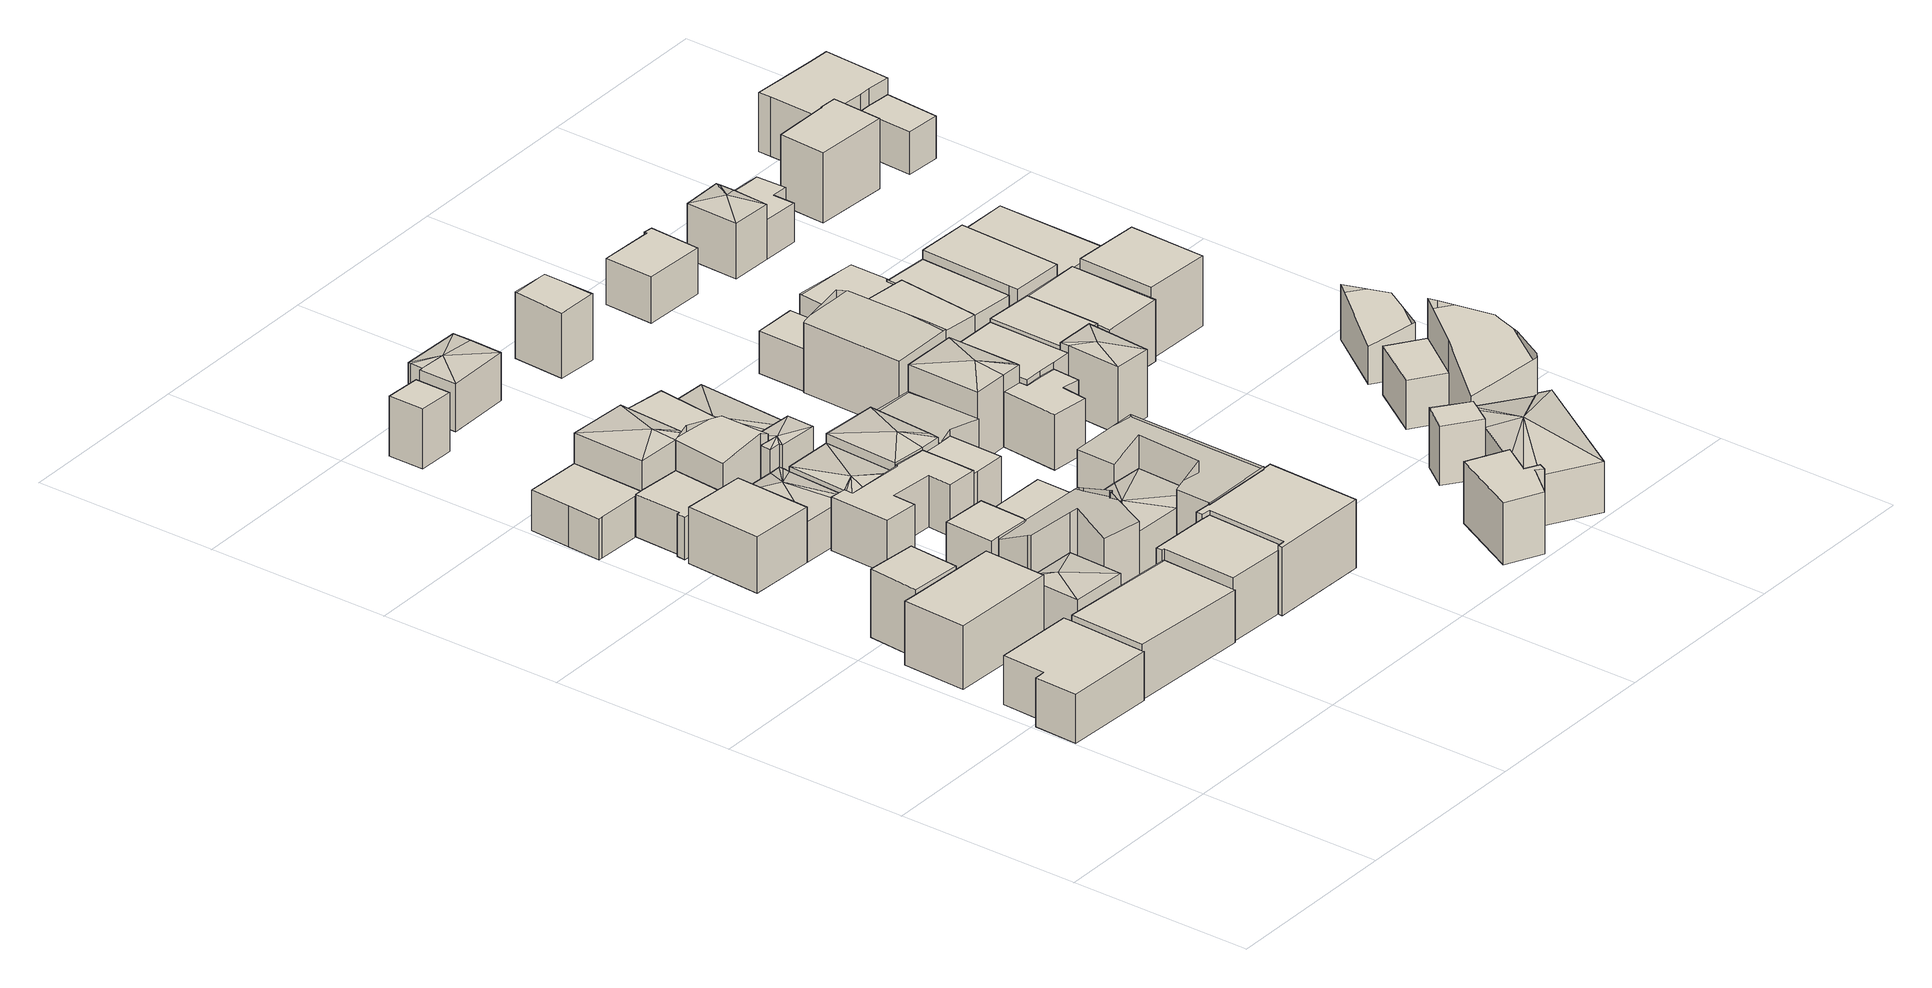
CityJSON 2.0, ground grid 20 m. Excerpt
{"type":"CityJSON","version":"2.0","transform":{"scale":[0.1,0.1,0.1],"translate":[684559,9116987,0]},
"CityObjects":{
"building1":{"type":"Building","attributes":{"Building Type":"Residential","Roof Shape":"flat","Roof Material":"Concrete Aluminum Tile","Roof Material Code":"2","Roof Direction":"west","Building Height":5.29,"Roof Slope":11.2,"Footprint Area":90.45,"Solar PV Capacity Low":11.33,"Solar PV Capacity High":14.87,"Solar Annual Energy Low":16331,"Solar Annual Energy High":21522,"Suitable PV Area":67.61},"geometry":[{"type":"MultiSurface","lod":"2.2","boundaries":[[[0,1,2,3,4,5,6,7]],[[7,6,8,9]],[[6,5,10,8]],[[5,4,11,10]],[[4,3,12,11]],[[3,2,13,12]],[[2,1,14,13]],[[1,0,15,14]],[[0,7,9,15]],[[9,8,10,11,12,13,14,15]]]}]},
"building2":{"type":"Building","attributes":{"Building Type":"Residential","Roof Shape":"flat","Roof Material":"Concrete Aluminum Tile","Roof Material Code":"2","Roof Direction":"west","Building Height":6.94,"Roof Slope":5.4,"Footprint Area":82.21,"Solar PV Capacity Low":10.29,"Solar PV Capacity High":13.52,"Solar Annual Energy Low":14842,"Solar Annual Energy High":19561,"Suitable PV Area":61.45},"geometry":[{"type":"MultiSurface","lod":"2.2","boundaries":[[[16,17,18,19,20,21]],[[21,20,22,23]],[[20,19,24,22]],[[19,18,25,24]],[[18,17,26,25]],[[17,16,27,26]],[[16,21,23,27]],[[23,22,24,25,26,27]]]}]},
"building3":{"type":"Building","attributes":{"Building Type":"Residential","Roof Shape":"shed","Roof Material":"Concrete Glazed Tile","Roof Material Code":"1","Roof Direction":"west","Building Height":7.25,"Roof Slope":11.8,"Footprint Area":32.19,"Solar PV Capacity Low":4.03,"Solar PV Capacity High":5.29,"Solar Annual Energy Low":5812,"Solar Annual Energy High":7660,"Suitable PV Area":24.06},"geometry":[{"type":"MultiSurface","lod":"2.2","boundaries":[[[28,20,19,29]],[[29,19,30,31]],[[19,20,32,30]],[[20,28,33,32]],[[28,29,31,33]],[[31,30,32,33]]]}]},
"building4":{"type":"Building","attributes":{"Building Type":"Residential","Roof Shape":"shed","Roof Material":"Concrete Aluminum Tile","Roof Material Code":"2","Roof Direction":"west","Building Height":5.72,"Roof Slope":14.4,"Footprint Area":113.41,"Solar PV Capacity Low":14.2,"Solar PV Capacity High":18.65,"Solar Annual Energy Low":20475,"Solar Annual Energy High":26984,"Suitable PV Area":84.77},"geometry":[{"type":"MultiSurface","lod":"2.2","boundaries":[[[34,6,5,35,36,37]],[[37,36,38,39]],[[36,35,40,38]],[[35,5,41,40]],[[5,6,42,41]],[[6,34,43,42]],[[34,37,39,43]],[[39,38,40,41,42,43]]]}]},
"building5":{"type":"Building","attributes":{"Building Type":"Residential","Roof Shape":"shed","Roof Material":"Concrete Aluminum Tile","Roof Material Code":"2","Roof Direction":"west","Building Height":6,"Roof Slope":10.8,"Footprint Area":59.65,"Solar PV Capacity Low":7.47,"Solar PV Capacity High":9.81,"Solar Annual Energy Low":10770,"Solar Annual Energy High":14194,"Suitable PV Area":44.59},"geometry":[{"type":"MultiSurface","lod":"2.2","boundaries":[[[44,45,46,47]],[[47,46,48,49]],[[46,45,50,48]],[[45,44,51,50]],[[44,47,49,51]],[[49,48,50,51]]]}]},
"building6":{"type":"Building","attributes":{"Building Type":"Residential","Roof Shape":"flat","Roof Material":"Concrete Aluminum Tile","Roof Material Code":"2","Roof Direction":"west","Building Height":4.37,"Roof Slope":8.3,"Footprint Area":51.13,"Solar PV Capacity Low":6.4,"Solar PV Capacity High":8.41,"Solar Annual Energy Low":9232,"Solar Annual Energy High":12167,"Suitable PV Area":38.22},"geometry":[{"type":"MultiSurface","lod":"2.2","boundaries":[[[52,53,54,55,56,57,58,59]],[[59,58,60,61]],[[58,57,62,60]],[[57,56,63,62]],[[56,55,64,63]],[[55,54,65,64]],[[54,53,66,65]],[[53,52,67,66]],[[52,59,61,67]],[[60,62,63,64,65,66,67,61]]]}]},
"building7":{"type":"Building","attributes":{"Building Type":"Residential","Roof Shape":"hip","Roof Material":"Concrete Glazed Tile","Roof Material Code":"1","Roof Direction":"west","Building Height":5.15,"Roof Slope":20.7,"Footprint Area":37.08,"Solar PV Capacity Low":4.64,"Solar PV Capacity High":6.1,"Solar Annual Energy Low":6695,"Solar Annual Energy High":8824,"Suitable PV Area":27.72},"geometry":[{"type":"MultiSurface","lod":"2.2","boundaries":[[[68,69,70,71,72,73]],[[73,72,74,75]],[[72,71,76,74]],[[71,70,77,76]],[[70,69,78,77]],[[69,68,79,78]],[[68,73,75,79]],[[75,74,80]],[[74,76,80]],[[76,77,80]],[[77,78,80]],[[78,79,80]],[[79,75,80]]]}]},
"building8":{"type":"Building","attributes":{"Building Type":"Residential","Roof Shape":"flat","Roof Material":"Concrete Glazed Tile","Roof Material Code":"1","Roof Direction":"west","Building Height":7.94,"Roof Slope":7.1,"Footprint Area":27.34,"Solar PV Capacity Low":3.42,"Solar PV Capacity High":4.5,"Solar Annual Energy Low":4937,"Solar Annual Energy High":6506,"Suitable PV Area":20.44},"geometry":[{"type":"MultiSurface","lod":"2.2","boundaries":[[[81,82,83,84,85,86]],[[86,85,87,88]],[[85,84,89,87]],[[84,83,90,89]],[[83,82,91,90]],[[82,81,92,91]],[[81,86,88,92]],[[88,87,89,90,91,92]]]}]},
"building9":{"type":"Building","attributes":{"Building Type":"Residential","Roof Shape":"shed","Roof Material":"Concrete Aluminum Tile","Roof Material Code":"2","Roof Direction":"west","Building Height":4.41,"Roof Slope":19.8,"Footprint Area":36.68,"Solar PV Capacity Low":4.59,"Solar PV Capacity High":6.03,"Solar Annual Energy Low":6622,"Solar Annual Energy High":8727,"Suitable PV Area":27.42},"geometry":[{"type":"MultiSurface","lod":"2.2","boundaries":[[[93,94,59,57,95,96,97,98]],[[98,97,99,100]],[[97,96,101,99]],[[96,95,102,101]],[[95,57,103,102]],[[57,59,104,103]],[[59,94,105,104]],[[94,93,106,105]],[[93,98,100,106]],[[100,99,101,102,103,104,105,106]]]}]},
"building10":{"type":"Building","attributes":{"Building Type":"Residential","Roof Shape":"gable","Roof Material":"Concrete Aluminum Tile","Roof Material Code":"2","Roof Direction":"west","Building Height":7.48,"Roof Slope":29.5,"Footprint Area":65.05,"Solar PV Capacity Low":8.14,"Solar PV Capacity High":10.7,"Solar Annual Energy Low":11745,"Solar Annual Energy High":15478,"Suitable PV Area":48.63},"geometry":[{"type":"MultiSurface","lod":"2.2","boundaries":[[[107,108,109,110,111,112,113,114,84,83,82,70,69,68,115,116]],[[116,115,117,118]],[[115,68,119,117]],[[68,69,120,119]],[[69,70,121,120]],[[70,82,122,121]],[[82,83,123,122]],[[83,84,124,123]],[[84,114,125,124]],[[114,113,126,125]],[[113,112,127,126]],[[112,111,128,127]],[[111,110,129,128]],[[110,109,130,129]],[[109,108,131,130]],[[108,107,132,131]],[[107,116,118,132]],[[118,117,119,120,121,122,123,124,125,126,127,128,129,130,131,132]]]}]},
"building11":{"type":"Building","attributes":{"Building Type":"Residential","Roof Shape":"hip","Roof Material":"Concrete Aluminum Tile","Roof Material Code":"2","Roof Direction":"west","Building Height":4.36,"Roof Slope":25.4,"Footprint Area":49.79,"Solar PV Capacity Low":6.23,"Solar PV Capacity High":8.19,"Solar Annual Energy Low":8990,"Solar Annual Energy High":11848,"Suitable PV Area":37.22},"geometry":[{"type":"MultiSurface","lod":"2.2","boundaries":[[[133,47,46,134,135,136,137,138]],[[138,137,139,140]],[[137,136,141,139]],[[136,135,142,141]],[[135,134,143,142]],[[134,46,144,143]],[[46,47,145,144]],[[47,133,146,145]],[[133,138,140,146]],[[140,139,147]],[[139,141,147]],[[141,142,147]],[[142,143,147]],[[143,144,147]],[[144,145,147]],[[145,146,147]],[[146,140,147]]]}]},
"building12":{"type":"Building","attributes":{"Building Type":"Residential","Roof Shape":"hip","Roof Material":"Concrete Aluminum Tile","Roof Material Code":"2","Roof Direction":"west","Building Height":7.68,"Roof Slope":21.2,"Footprint Area":52.84,"Solar PV Capacity Low":6.62,"Solar PV Capacity High":8.69,"Solar Annual Energy Low":9540,"Solar Annual Energy High":12574,"Suitable PV Area":39.5},"geometry":[{"type":"MultiSurface","lod":"2.2","boundaries":[[[52,59,94,148,149,150,151]],[[151,150,152,153]],[[150,149,154,152]],[[149,148,155,154]],[[148,94,156,155]],[[94,59,157,156]],[[59,52,158,157]],[[52,151,153,158]],[[153,152,159]],[[152,154,159]],[[154,155,159]],[[155,156,159]],[[156,157,159]],[[157,158,159]],[[158,153,159]]]}]},
"building13":{"type":"Building","attributes":{"Building Type":"Residential","Roof Shape":"flat","Roof Material":"Concrete Aluminum Tile","Roof Material Code":"2","Roof Direction":"west","Building Height":6.88,"Roof Slope":9.2,"Footprint Area":66.53,"Solar PV Capacity Low":8.33,"Solar PV Capacity High":10.94,"Solar Annual Energy Low":12012,"Solar Annual Energy High":15831,"Suitable PV Area":49.73},"geometry":[{"type":"MultiSurface","lod":"2.2","boundaries":[[[160,161,34,37,36,162,163,164]],[[164,163,165,166]],[[163,162,167,165]],[[162,36,168,167]],[[36,37,169,168]],[[37,34,170,169]],[[34,161,171,170]],[[161,160,172,171]],[[160,164,166,172]],[[166,165,167,168,169,170,171,172]]]}]},
"building14":{"type":"Building","attributes":{"Building Type":"Residential","Roof Shape":"shed","Roof Material":"Concrete Glazed Tile","Roof Material Code":"1","Roof Direction":"west","Building Height":6.38,"Roof Slope":19.5,"Footprint Area":15.57,"Solar PV Capacity Low":1.95,"Solar PV Capacity High":2.56,"Solar Annual Energy Low":2811,"Solar Annual Energy High":3705,"Suitable PV Area":11.64},"geometry":[{"type":"MultiSurface","lod":"2.2","boundaries":[[[173,174,175,176]],[[176,175,177,178]],[[175,174,179,177]],[[174,173,180,179]],[[173,176,178,180]],[[178,177,179,180]]]}]},
"building15":{"type":"Building","attributes":{"Building Type":"Residential","Roof Shape":"gable","Roof Material":"Concrete Aluminum Tile","Roof Material Code":"2","Roof Direction":"west","Building Height":7.49,"Roof Slope":33.5,"Footprint Area":36.15,"Solar PV Capacity Low":4.53,"Solar PV Capacity High":5.95,"Solar Annual Energy Low":6527,"Solar Annual Energy High":8603,"Suitable PV Area":27.03},"geometry":[{"type":"MultiSurface","lod":"2.2","boundaries":[[[181,182,183,184,149,94,93]],[[93,94,156,185]],[[94,149,186,156]],[[149,184,187,186]],[[184,183,188,187]],[[183,182,189,188]],[[182,181,190,189]],[[181,93,185,190]],[[185,156,186,187,188,189,190]]]}]},
"building16":{"type":"Building","attributes":{"Building Type":"Residential","Roof Shape":"shed","Roof Material":"Concrete Glazed Tile","Roof Material Code":"1","Roof Direction":"west","Building Height":7.11,"Roof Slope":16,"Footprint Area":27.97,"Solar PV Capacity Low":3.5,"Solar PV Capacity High":4.6,"Solar Annual Energy Low":5050,"Solar Annual Energy High":6655,"Suitable PV Area":20.91},"geometry":[{"type":"MultiSurface","lod":"2.2","boundaries":[[[191,114,113,192]],[[192,113,193,194]],[[113,114,195,193]],[[114,191,196,195]],[[191,192,194,196]],[[194,193,195,196]]]}]},
"building17":{"type":"Building","attributes":{"Building Type":"Residential","Roof Shape":"shed","Roof Material":"Concrete Glazed Tile","Roof Material Code":"1","Roof Direction":"west","Building Height":5.61,"Roof Slope":11.2,"Footprint Area":60.54,"Solar PV Capacity Low":7.58,"Solar PV Capacity High":9.96,"Solar Annual Energy Low":10930,"Solar Annual Energy High":14404,"Suitable PV Area":45.25},"geometry":[{"type":"MultiSurface","lod":"2.2","boundaries":[[[197,198,199,200,201,202,203,204,205,206,207,208,209,210]],[[210,209,211,212]],[[209,208,213,211]],[[208,207,214,213]],[[207,206,215,214]],[[206,205,216,215]],[[205,204,217,216]],[[204,203,218,217]],[[203,202,219,218]],[[202,201,220,219]],[[201,200,221,220]],[[200,199,222,221]],[[199,198,223,222]],[[198,197,224,223]],[[197,210,212,224]],[[212,211,213,214,215,216,217,218,219,220,221,222,223,224]]]}]},
"building18":{"type":"Building","attributes":{"Building Type":"Residential","Roof Shape":"hip","Roof Material":"Concrete Aluminum Tile","Roof Material Code":"2","Roof Direction":"west","Building Height":4.89,"Roof Slope":24,"Footprint Area":48.11,"Solar PV Capacity Low":6.02,"Solar PV Capacity High":7.91,"Solar Annual Energy Low":8686,"Solar Annual Energy High":11448,"Suitable PV Area":35.96},"geometry":[{"type":"MultiSurface","lod":"2.2","boundaries":[[[136,135,134,206,205,204,203,202,225]],[[225,202,226,227]],[[202,203,228,226]],[[203,204,229,228]],[[204,205,230,229]],[[205,206,231,230]],[[206,134,232,231]],[[134,135,233,232]],[[135,136,234,233]],[[136,225,227,234]],[[227,226,235]],[[226,228,235]],[[228,229,235]],[[229,230,235]],[[230,231,235]],[[231,232,235]],[[232,233,235]],[[233,234,235]],[[234,227,235]]]}]},
"building19":{"type":"Building","attributes":{"Building Type":"Residential","Roof Shape":"shed","Roof Material":"Concrete Aluminum Tile","Roof Material Code":"2","Roof Direction":"west","Building Height":6.75,"Roof Slope":16.2,"Footprint Area":42.46,"Solar PV Capacity Low":5.32,"Solar PV Capacity High":6.98,"Solar Annual Energy Low":7666,"Solar Annual Energy High":10103,"Suitable PV Area":31.74},"geometry":[{"type":"MultiSurface","lod":"2.2","boundaries":[[[184,236,237,151,150,149]],[[149,150,238,239]],[[150,151,240,238]],[[151,237,241,240]],[[237,236,242,241]],[[236,184,243,242]],[[184,149,239,243]],[[239,238,240,241,242,243]]]}]},
"building20":{"type":"Building","attributes":{"Building Type":"Residential","Roof Shape":"hip","Roof Material":"Concrete Glazed Tile","Roof Material Code":"1","Roof Direction":"west","Building Height":6.85,"Roof Slope":20.9,"Footprint Area":15.66,"Solar PV Capacity Low":1.96,"Solar PV Capacity High":2.57,"Solar Annual Energy Low":2827,"Solar Annual Energy High":3725,"Suitable PV Area":11.7},"geometry":[{"type":"MultiSurface","lod":"2.2","boundaries":[[[244,183,182,181,133,138,137,245]],[[245,137,246,247]],[[137,138,248,246]],[[138,133,249,248]],[[133,181,250,249]],[[181,182,251,250]],[[182,183,252,251]],[[183,244,253,252]],[[244,245,247,253]],[[247,246,254]],[[246,248,254]],[[248,249,254]],[[249,250,254]],[[250,251,254]],[[251,252,254]],[[252,253,254]],[[253,247,254]]]}]},
"building21":{"type":"Building","attributes":{"Building Type":"Residential","Roof Shape":"hip","Roof Material":"Concrete Aluminum Tile","Roof Material Code":"2","Roof Direction":"west","Building Height":5.61,"Roof Slope":27,"Footprint Area":69.35,"Solar PV Capacity Low":8.68,"Solar PV Capacity High":11.4,"Solar Annual Energy Low":12520,"Solar Annual Energy High":16501,"Suitable PV Area":51.84},"geometry":[{"type":"MultiSurface","lod":"2.2","boundaries":[[[255,256,113,112,111,110,109,108,257,258]],[[258,257,259,260]],[[257,108,261,259]],[[108,109,262,261]],[[109,110,263,262]],[[110,111,264,263]],[[111,112,265,264]],[[112,113,266,265]],[[113,256,267,266]],[[256,255,268,267]],[[255,258,260,268]],[[260,259,269]],[[259,261,269]],[[261,262,269]],[[262,263,269]],[[263,264,269]],[[264,265,269]],[[265,266,269]],[[266,267,269]],[[267,268,269]],[[268,260,269]]]}]},
"building22":{"type":"Building","attributes":{"Building Type":"Residential","Roof Shape":"flat","Roof Material":"Concrete Aluminum Tile","Roof Material Code":"2","Roof Direction":"west","Building Height":7.38,"Roof Slope":7.1,"Footprint Area":102.31,"Solar PV Capacity Low":12.81,"Solar PV Capacity High":16.82,"Solar Annual Energy Low":18471,"Solar Annual Energy High":24343,"Suitable PV Area":76.48},"geometry":[{"type":"MultiSurface","lod":"2.2","boundaries":[[[270,160,164,163,162,271,272,273,274,275,276,277]],[[277,276,278,279]],[[276,275,280,278]],[[275,274,281,280]],[[274,273,282,281]],[[273,272,283,282]],[[272,271,284,283]],[[271,162,285,284]],[[162,163,286,285]],[[163,164,287,286]],[[164,160,288,287]],[[160,270,289,288]],[[270,277,279,289]],[[279,278,280,281,282,283,284,285,286,287,288,289]]]}]},
"building23":{"type":"Building","attributes":{"Building Type":"Residential","Roof Shape":"hip","Roof Material":"Concrete Glazed Tile","Roof Material Code":"1","Roof Direction":"west","Building Height":4.82,"Roof Slope":23.4,"Footprint Area":74.2,"Solar PV Capacity Low":9.29,"Solar PV Capacity High":12.2,"Solar Annual Energy Low":13397,"Solar Annual Energy High":17656,"Suitable PV Area":55.47},"geometry":[{"type":"MultiSurface","lod":"2.2","boundaries":[[[290,237,236,184,183,244,291]],[[291,244,292,293]],[[244,183,294,292]],[[183,184,295,294]],[[184,236,296,295]],[[236,237,297,296]],[[237,290,298,297]],[[290,291,293,298]],[[293,292,299]],[[292,294,299]],[[294,295,299]],[[295,296,299]],[[296,297,299]],[[297,298,299]],[[298,293,299]]]}]},
"building24":{"type":"Building","attributes":{"Building Type":"Residential","Roof Shape":"hip","Roof Material":"Concrete Aluminum Tile","Roof Material Code":"2","Roof Direction":"west","Building Height":5.95,"Roof Slope":22.4,"Footprint Area":52.02,"Solar PV Capacity Low":6.51,"Solar PV Capacity High":8.55,"Solar Annual Energy Low":9391,"Solar Annual Energy High":12377,"Suitable PV Area":38.88},"geometry":[{"type":"MultiSurface","lod":"2.2","boundaries":[[[225,202,201,300,301,302]],[[302,301,303,304]],[[301,300,305,303]],[[300,201,306,305]],[[201,202,307,306]],[[202,225,308,307]],[[225,302,304,308]],[[304,303,309]],[[303,305,309]],[[305,306,309]],[[306,307,309]],[[307,308,309]],[[308,304,309]]]}]},
"building25":{"type":"Building","attributes":{"Building Type":"Residential","Roof Shape":"flat","Roof Material":"Concrete Glazed Tile","Roof Material Code":"1","Roof Direction":"west","Building Height":5.2,"Roof Slope":9.7,"Footprint Area":24.13,"Solar PV Capacity Low":3.02,"Solar PV Capacity High":3.97,"Solar Annual Energy Low":4357,"Solar Annual Energy High":5742,"Suitable PV Area":18.04},"geometry":[{"type":"MultiSurface","lod":"2.2","boundaries":[[[310,300,201,200,199,311,312]],[[312,311,313,314]],[[311,199,315,313]],[[199,200,316,315]],[[200,201,317,316]],[[201,300,318,317]],[[300,310,319,318]],[[310,312,314,319]],[[314,313,315,316,317,318,319]]]}]},
"building26":{"type":"Building","attributes":{"Building Type":"Residential","Roof Shape":"hip","Roof Material":"Asbestos Sheet","Roof Material Code":"4","Roof Direction":"west","Building Height":5.15,"Roof Slope":21.6,"Footprint Area":39.82,"Solar PV Capacity Low":4.99,"Solar PV Capacity High":6.55,"Solar Annual Energy Low":7190,"Solar Annual Energy High":9476,"Suitable PV Area":29.77},"geometry":[{"type":"MultiSurface","lod":"2.2","boundaries":[[[320,321,322,323,324,325,326,327]],[[327,326,328,329]],[[326,325,330,328]],[[325,324,331,330]],[[324,323,332,331]],[[323,322,333,332]],[[322,321,334,333]],[[321,320,335,334]],[[320,327,329,335]],[[329,328,336]],[[328,330,336]],[[330,331,336]],[[331,332,336]],[[332,333,336]],[[333,334,336]],[[334,335,336]],[[335,329,336]]]}]},
"building27":{"type":"Building","attributes":{"Building Type":"Residential","Roof Shape":"gable","Roof Material":"Concrete Glazed Tile","Roof Material Code":"1","Roof Direction":"west","Building Height":7.58,"Roof Slope":26.2,"Footprint Area":100.7,"Solar PV Capacity Low":12.61,"Solar PV Capacity High":16.56,"Solar Annual Energy Low":18180,"Solar Annual Energy High":23960,"Suitable PV Area":75.27},"geometry":[{"type":"MultiSurface","lod":"2.2","boundaries":[[[337,256,255,258,257,277,276,275,274,338]],[[338,274,339,340]],[[274,275,341,339]],[[275,276,342,341]],[[276,277,343,342]],[[277,257,344,343]],[[257,258,345,344]],[[258,255,346,345]],[[255,256,347,346]],[[256,337,348,347]],[[337,338,340,348]],[[340,339,341,342,343,344,345,346,347,348]]]}]},
"building28":{"type":"Building","attributes":{"Building Type":"Residential","Roof Shape":"gable","Roof Material":"Concrete Aluminum Tile","Roof Material Code":"2","Roof Direction":"west","Building Height":4.94,"Roof Slope":30.7,"Footprint Area":48.67,"Solar PV Capacity Low":6.09,"Solar PV Capacity High":8,"Solar Annual Energy Low":8786,"Solar Annual Energy High":11580,"Suitable PV Area":36.38},"geometry":[{"type":"MultiSurface","lod":"2.2","boundaries":[[[349,302,301,300,310,350]],[[350,310,351,352]],[[310,300,353,351]],[[300,301,354,353]],[[301,302,355,354]],[[302,349,356,355]],[[349,350,352,356]],[[352,351,353,354,355,356]]]}]},
"building29":{"type":"Building","attributes":{"Building Type":"Residential","Roof Shape":"hip","Roof Material":"Concrete Aluminum Tile","Roof Material Code":"2","Roof Direction":"west","Building Height":7.77,"Roof Slope":28.3,"Footprint Area":51.38,"Solar PV Capacity Low":6.43,"Solar PV Capacity High":8.45,"Solar Annual Energy Low":9276,"Solar Annual Energy High":12225,"Suitable PV Area":38.4},"geometry":[{"type":"MultiSurface","lod":"2.2","boundaries":[[[349,357,358,359,360,361]],[[361,360,362,363]],[[360,359,364,362]],[[359,358,365,364]],[[358,357,366,365]],[[357,349,367,366]],[[349,361,363,367]],[[363,362,368]],[[362,364,368]],[[364,365,368]],[[365,366,368]],[[366,367,368]],[[367,363,368]]]}]},
"building30":{"type":"Building","attributes":{"Building Type":"Residential","Roof Shape":"gable","Roof Material":"Concrete Glazed Tile","Roof Material Code":"1","Roof Direction":"west","Building Height":6.99,"Roof Slope":33.1,"Footprint Area":25.47,"Solar PV Capacity Low":3.19,"Solar PV Capacity High":4.19,"Solar Annual Energy Low":4598,"Solar Annual Energy High":6060,"Suitable PV Area":19.04},"geometry":[{"type":"MultiSurface","lod":"2.2","boundaries":[[[369,370,371,372]],[[372,371,373,374]],[[371,370,375,373]],[[370,369,376,375]],[[369,372,374,376]],[[374,373,375,376]]]}]},
"building31":{"type":"Building","attributes":{"Building Type":"Residential","Roof Shape":"flat","Roof Material":"Concrete Glazed Tile","Roof Material Code":"1","Roof Direction":"northwest","Building Height":6.69,"Roof Slope":12.9,"Footprint Area":40.2,"Solar PV Capacity Low":5.03,"Solar PV Capacity High":6.61,"Solar Annual Energy Low":7258,"Solar Annual Energy High":9565,"Suitable PV Area":30.05},"geometry":[{"type":"MultiSurface","lod":"2.2","boundaries":[[[377,378,379,380,381,382,383,384]],[[384,383,385,386]],[[383,382,387,385]],[[382,381,388,387]],[[381,380,389,388]],[[380,379,390,389]],[[379,378,391,390]],[[378,377,392,391]],[[377,384,386,392]],[[386,385,387,388,389,390,391,392]]]}]},
"building32":{"type":"Building","attributes":{"Building Type":"Residential","Roof Shape":"shed","Roof Material":"Concrete Glazed Tile","Roof Material Code":"1","Roof Direction":"west","Building Height":5.79,"Roof Slope":17.1,"Footprint Area":31.97,"Solar PV Capacity Low":4,"Solar PV Capacity High":5.26,"Solar Annual Energy Low":5773,"Solar Annual Energy High":7608,"Suitable PV Area":23.9},"geometry":[{"type":"MultiSurface","lod":"2.2","boundaries":[[[393,394,395,396,359,358,397,398,399]],[[399,398,400,401]],[[398,397,402,400]],[[397,358,403,402]],[[358,359,404,403]],[[359,396,405,404]],[[396,395,406,405]],[[395,394,407,406]],[[394,393,408,407]],[[393,399,401,408]],[[401,400,402,403,404,405,406,407,408]]]}]},
"building33":{"type":"Building","attributes":{"Building Type":"Residential","Roof Shape":"gable","Roof Material":"Concrete Aluminum Tile","Roof Material Code":"2","Roof Direction":"west","Building Height":7.53,"Roof Slope":33.6,"Footprint Area":79.84,"Solar PV Capacity Low":10,"Solar PV Capacity High":13.13,"Solar Annual Energy Low":14415,"Solar Annual Energy High":18998,"Suitable PV Area":59.68},"geometry":[{"type":"MultiSurface","lod":"2.2","boundaries":[[[409,410,411,412,413,414,415,416]],[[416,415,417,418]],[[415,414,419,417]],[[414,413,420,419]],[[413,412,421,420]],[[412,411,422,421]],[[411,410,423,422]],[[410,409,424,423]],[[409,416,418,424]],[[418,417,419,420,421,422,423,424]]]}]},
"building34":{"type":"Building","attributes":{"Building Type":"Residential","Roof Shape":"flat","Roof Material":"Concrete Glazed Tile","Roof Material Code":"1","Roof Direction":"west","Building Height":4.64,"Roof Slope":8.3,"Footprint Area":25.47,"Solar PV Capacity Low":3.19,"Solar PV Capacity High":4.19,"Solar Annual Energy Low":4598,"Solar Annual Energy High":6060,"Suitable PV Area":19.04},"geometry":[{"type":"MultiSurface","lod":"2.2","boundaries":[[[425,415,414,426]],[[426,414,427,428]],[[414,415,429,427]],[[415,425,430,429]],[[425,426,428,430]],[[428,427,429,430]]]}]},
"building35":{"type":"Building","attributes":{"Building Type":"Residential","Roof Shape":"flat","Roof Material":"Concrete Aluminum Tile","Roof Material Code":"2","Roof Direction":"west","Building Height":6.48,"Roof Slope":9.5,"Footprint Area":56.2,"Solar PV Capacity Low":7.04,"Solar PV Capacity High":9.24,"Solar Annual Energy Low":10146,"Solar Annual Energy High":13372,"Suitable PV Area":42.01},"geometry":[{"type":"MultiSurface","lod":"2.2","boundaries":[[[431,361,360,359,396,395,394,432,433]],[[433,432,434,435]],[[432,394,436,434]],[[394,395,437,436]],[[395,396,438,437]],[[396,359,439,438]],[[359,360,440,439]],[[360,361,441,440]],[[361,431,442,441]],[[431,433,435,442]],[[435,434,436,437,438,439,440,441,442]]]}]},
"building36":{"type":"Building","attributes":{"Building Type":"Residential","Roof Shape":"hip","Roof Material":"Concrete Glazed Tile","Roof Material Code":"1","Roof Direction":"west","Building Height":7.34,"Roof Slope":20,"Footprint Area":29.23,"Solar PV Capacity Low":3.66,"Solar PV Capacity High":4.81,"Solar Annual Energy Low":5278,"Solar Annual Energy High":6956,"Suitable PV Area":21.85},"geometry":[{"type":"MultiSurface","lod":"2.2","boundaries":[[[443,444,445,433,432]],[[432,433,446,447]],[[433,445,448,446]],[[445,444,449,448]],[[444,443,450,449]],[[443,432,447,450]],[[447,446,451]],[[446,448,451]],[[448,449,451]],[[449,450,451]],[[450,447,451]]]}]},
"building37":{"type":"Building","attributes":{"Building Type":"Residential","Roof Shape":"shed","Roof Material":"Concrete Glazed Tile","Roof Material Code":"1","Roof Direction":"northwest","Building Height":6.36,"Roof Slope":17,"Footprint Area":14.78,"Solar PV Capacity Low":1.85,"Solar PV Capacity High":2.43,"Solar Annual Energy Low":2669,"Solar Annual Energy High":3517,"Suitable PV Area":11.05},"geometry":[{"type":"MultiSurface","lod":"2.2","boundaries":[[[452,453,454,455]],[[455,454,456,457]],[[454,453,458,456]],[[453,452,459,458]],[[452,455,457,459]],[[457,456,458,459]]]}]},
"building38":{"type":"Building","attributes":{"Building Type":"Residential","Roof Shape":"hip","Roof Material":"Concrete Aluminum Tile","Roof Material Code":"2","Roof Direction":"northwest","Building Height":5.51,"Roof Slope":25,"Footprint Area":111.21,"Solar PV Capacity Low":13.92,"Solar PV Capacity High":18.29,"Solar Annual Energy Low":20078,"Solar Annual Energy High":26461,"Suitable PV Area":83.13},"geometry":[{"type":"MultiSurface","lod":"2.2","boundaries":[[[460,461,462,453,452,382,381,380,463,464]],[[464,463,465,466]],[[463,380,467,465]],[[380,381,468,467]],[[381,382,469,468]],[[382,452,470,469]],[[452,453,471,470]],[[453,462,472,471]],[[462,461,473,472]],[[461,460,474,473]],[[460,464,466,474]],[[466,465,475]],[[465,467,475]],[[467,468,475]],[[468,469,475]],[[469,470,475]],[[470,471,475]],[[471,472,475]],[[472,473,475]],[[473,474,475]],[[474,466,475]]]}]},
"building39":{"type":"Building","attributes":{"Building Type":"Residential","Roof Shape":"flat","Roof Material":"Concrete Aluminum Tile","Roof Material Code":"2","Roof Direction":"west","Building Height":5.67,"Roof Slope":7.6,"Footprint Area":60.63,"Solar PV Capacity Low":7.59,"Solar PV Capacity High":9.97,"Solar Annual Energy Low":10947,"Solar Annual Energy High":14427,"Suitable PV Area":45.32},"geometry":[{"type":"MultiSurface","lod":"2.2","boundaries":[[[476,412,411,477,478,479]],[[479,478,480,481]],[[478,477,482,480]],[[477,411,483,482]],[[411,412,484,483]],[[412,476,485,484]],[[476,479,481,485]],[[481,480,482,483,484,485]]]}]},
"building40":{"type":"Building","attributes":{"Building Type":"Residential","Roof Shape":"shed","Roof Material":"Concrete Aluminum Tile","Roof Material Code":"2","Roof Direction":"west","Building Height":6.7,"Roof Slope":18.1,"Footprint Area":46.23,"Solar PV Capacity Low":5.79,"Solar PV Capacity High":7.6,"Solar Annual Energy Low":8346,"Solar Annual Energy High":11000,"Suitable PV Area":34.56},"geometry":[{"type":"MultiSurface","lod":"2.2","boundaries":[[[486,487,431,433,445]],[[445,433,488,489]],[[433,431,490,488]],[[431,487,491,490]],[[487,486,492,491]],[[486,445,489,492]],[[489,488,490,491,492]]]}]},
"building41":{"type":"Building","attributes":{"Building Type":"Residential","Roof Shape":"gable","Roof Material":"Concrete Glazed Tile","Roof Material Code":"1","Roof Direction":"west","Building Height":5.01,"Roof Slope":34.9,"Footprint Area":43.28,"Solar PV Capacity Low":5.42,"Solar PV Capacity High":7.12,"Solar Annual Energy Low":7814,"Solar Annual Energy High":10299,"Suitable PV Area":32.35},"geometry":[{"type":"MultiSurface","lod":"2.2","boundaries":[[[493,413,412,476,494,495,496]],[[496,495,497,498]],[[495,494,499,497]],[[494,476,500,499]],[[476,412,501,500]],[[412,413,502,501]],[[413,493,503,502]],[[493,496,498,503]],[[498,497,499,500,501,502,503]]]}]},
"building42":{"type":"Building","attributes":{"Building Type":"Residential","Roof Shape":"flat","Roof Material":"Concrete Glazed Tile","Roof Material Code":"1","Roof Direction":"west","Building Height":5.01,"Roof Slope":11.3,"Footprint Area":37.17,"Solar PV Capacity Low":4.65,"Solar PV Capacity High":6.11,"Solar Annual Energy Low":6711,"Solar Annual Energy High":8844,"Suitable PV Area":27.79},"geometry":[{"type":"MultiSurface","lod":"2.2","boundaries":[[[504,505,506,507,508,509]],[[509,508,510,511]],[[508,507,512,510]],[[507,506,513,512]],[[506,505,514,513]],[[505,504,515,514]],[[504,509,511,515]],[[511,510,512,513,514,515]]]}]},
"building43":{"type":"Building","attributes":{"Building Type":"Residential","Roof Shape":"flat","Roof Material":"Concrete Aluminum Tile","Roof Material Code":"2","Roof Direction":"west","Building Height":5.3,"Roof Slope":13.9,"Footprint Area":51.27,"Solar PV Capacity Low":6.42,"Solar PV Capacity High":8.43,"Solar Annual Energy Low":9257,"Solar Annual Energy High":12200,"Suitable PV Area":38.33},"geometry":[{"type":"MultiSurface","lod":"2.2","boundaries":[[[516,517,495,494,476,479,478]],[[478,479,518,519]],[[479,476,520,518]],[[476,494,521,520]],[[494,495,522,521]],[[495,517,523,522]],[[517,516,524,523]],[[516,478,519,524]],[[519,518,520,521,522,523,524]]]}]},
"building44":{"type":"Building","attributes":{"Building Type":"Residential","Roof Shape":"gable","Roof Material":"Concrete Aluminum Tile","Roof Material Code":"2","Roof Direction":"west","Building Height":6.57,"Roof Slope":29.2,"Footprint Area":65.76,"Solar PV Capacity Low":8.23,"Solar PV Capacity High":10.81,"Solar Annual Energy Low":11872,"Solar Annual Energy High":15647,"Suitable PV Area":49.16},"geometry":[{"type":"MultiSurface","lod":"2.2","boundaries":[[[487,486,525,526,527,528,529]],[[529,528,530,531]],[[528,527,532,530]],[[527,526,533,532]],[[526,525,534,533]],[[525,486,535,534]],[[486,487,491,535]],[[487,529,531,491]],[[531,530,532,533,534,535,491]]]}]},
"building45":{"type":"Building","attributes":{"Building Type":"Residential","Roof Shape":"flat","Roof Material":"Concrete Glazed Tile","Roof Material Code":"1","Roof Direction":"northwest","Building Height":5.3,"Roof Slope":10.9,"Footprint Area":28.81,"Solar PV Capacity Low":3.61,"Solar PV Capacity High":4.74,"Solar Annual Energy Low":5201,"Solar Annual Energy High":6855,"Suitable PV Area":21.53},"geometry":[{"type":"MultiSurface","lod":"2.2","boundaries":[[[536,537,538,539,540]],[[540,539,541,542]],[[539,538,543,541]],[[538,537,544,543]],[[537,536,545,544]],[[536,540,542,545]],[[542,541,543,544,545]]]}]},
"building46":{"type":"Building","attributes":{"Building Type":"Residential","Roof Shape":"gable","Roof Material":"Concrete Aluminum Tile","Roof Material Code":"2","Roof Direction":"northwest","Building Height":6.59,"Roof Slope":32.3,"Footprint Area":86.33,"Solar PV Capacity Low":10.81,"Solar PV Capacity High":14.2,"Solar Annual Energy Low":15587,"Solar Annual Energy High":20542,"Suitable PV Area":64.53},"geometry":[{"type":"MultiSurface","lod":"2.2","boundaries":[[[538,537,536,462,461,460,546,547,548]],[[548,547,549,550]],[[547,546,551,549]],[[546,460,552,551]],[[460,461,553,552]],[[461,462,554,553]],[[462,536,555,554]],[[536,537,556,555]],[[537,538,557,556]],[[538,548,550,557]],[[550,549,551,552,553,554,555,556,557]]]}]},
"building47":{"type":"Building","attributes":{"Building Type":"Residential","Roof Shape":"flat","Roof Material":"Concrete Aluminum Tile","Roof Material Code":"2","Roof Direction":"west","Building Height":6.33,"Roof Slope":14.2,"Footprint Area":65.82,"Solar PV Capacity Low":8.24,"Solar PV Capacity High":10.82,"Solar Annual Energy Low":11883,"Solar Annual Energy High":15661,"Suitable PV Area":49.2},"geometry":[{"type":"MultiSurface","lod":"2.2","boundaries":[[[517,516,558,559,560]],[[560,559,561,562]],[[559,558,563,561]],[[558,516,564,563]],[[516,517,565,564]],[[517,560,562,565]],[[562,561,563,564,565]]]}]},
"building48":{"type":"Building","attributes":{"Building Type":"Residential","Roof Shape":"hip","Roof Material":"Concrete Glazed Tile","Roof Material Code":"1","Roof Direction":"west","Building Height":6.01,"Roof Slope":25.9,"Footprint Area":26.64,"Solar PV Capacity Low":3.34,"Solar PV Capacity High":4.38,"Solar Annual Energy Low":4809,"Solar Annual Energy High":6339,"Suitable PV Area":19.91},"geometry":[{"type":"MultiSurface","lod":"2.2","boundaries":[[[566,567,568,569,570,571]],[[571,570,572,573]],[[570,569,574,572]],[[569,568,575,574]],[[568,567,576,575]],[[567,566,577,576]],[[566,571,573,577]],[[573,572,578]],[[572,574,578]],[[574,575,578]],[[575,576,578]],[[576,577,578]],[[577,573,578]]]}]},
"building49":{"type":"Building","attributes":{"Building Type":"Residential","Roof Shape":"shed","Roof Material":"Clay Tile Shingle","Roof Material Code":"3","Roof Direction":"west","Building Height":7.59,"Roof Slope":17.3,"Footprint Area":65.13,"Solar PV Capacity Low":8.15,"Solar PV Capacity High":10.71,"Solar Annual Energy Low":11759,"Solar Annual Energy High":15497,"Suitable PV Area":48.69},"geometry":[{"type":"MultiSurface","lod":"2.2","boundaries":[[[528,527,579,580]],[[580,579,581,582]],[[579,527,583,581]],[[527,528,584,583]],[[528,580,582,584]],[[582,581,583,584]]]}]},
"building50":{"type":"Building","attributes":{"Building Type":"Residential","Roof Shape":"gable","Roof Material":"Concrete Glazed Tile","Roof Material Code":"1","Roof Direction":"northwest","Building Height":4.09,"Roof Slope":27.4,"Footprint Area":40.46,"Solar PV Capacity Low":5.07,"Solar PV Capacity High":6.65,"Solar Annual Energy Low":7305,"Solar Annual Energy High":9627,"Suitable PV Area":30.24},"geometry":[{"type":"MultiSurface","lod":"2.2","boundaries":[[[585,586,587,588]],[[588,587,589,590]],[[587,586,591,589]],[[586,585,592,591]],[[585,588,590,592]],[[590,589,591,592]]]}]},
"building51":{"type":"Building","attributes":{"Building Type":"Residential","Roof Shape":"shed","Roof Material":"Concrete Glazed Tile","Roof Material Code":"1","Roof Direction":"west","Building Height":4.14,"Roof Slope":18.4,"Footprint Area":28.75,"Solar PV Capacity Low":3.6,"Solar PV Capacity High":4.73,"Solar Annual Energy Low":5190,"Solar Annual Energy High":6840,"Suitable PV Area":21.49},"geometry":[{"type":"MultiSurface","lod":"2.2","boundaries":[[[593,594,595,567,566,571,596,597]],[[597,596,598,599]],[[596,571,600,598]],[[571,566,601,600]],[[566,567,602,601]],[[567,595,603,602]],[[595,594,604,603]],[[594,593,605,604]],[[593,597,599,605]],[[599,598,600,601,602,603,604,605]]]}]},
"building52":{"type":"Building","attributes":{"Building Type":"Residential","Roof Shape":"gable","Roof Material":"Concrete Glazed Tile","Roof Material Code":"1","Roof Direction":"west","Building Height":4.21,"Roof Slope":29.7,"Footprint Area":84.59,"Solar PV Capacity Low":10.59,"Solar PV Capacity High":13.91,"Solar Annual Energy Low":15271,"Solar Annual Energy High":20126,"Suitable PV Area":63.23},"geometry":[{"type":"MultiSurface","lod":"2.2","boundaries":[[[606,607,608,609]],[[609,608,610,611]],[[608,607,612,610]],[[607,606,613,612]],[[606,609,611,613]],[[611,610,612,613]]]}]},
"building53":{"type":"Building","attributes":{"Building Type":"Residential","Roof Shape":"flat","Roof Material":"Concrete Glazed Tile","Roof Material Code":"1","Roof Direction":"west","Building Height":7.64,"Roof Slope":6.7,"Footprint Area":43.39,"Solar PV Capacity Low":5.43,"Solar PV Capacity High":7.13,"Solar Annual Energy Low":7833,"Solar Annual Energy High":10323,"Suitable PV Area":32.43},"geometry":[{"type":"MultiSurface","lod":"2.2","boundaries":[[[614,615,616,617,618,619]],[[619,618,620,621]],[[618,617,622,620]],[[617,616,623,622]],[[616,615,624,623]],[[615,614,625,624]],[[614,619,621,625]],[[621,620,622,623,624,625]]]}]},
"building54":{"type":"Building","attributes":{"Building Type":"Residential","Roof Shape":"flat","Roof Material":"Concrete Glazed Tile","Roof Material Code":"1","Roof Direction":"west","Building Height":4.64,"Roof Slope":12.2,"Footprint Area":28.59,"Solar PV Capacity Low":3.58,"Solar PV Capacity High":4.7,"Solar Annual Energy Low":5161,"Solar Annual Energy High":6802,"Suitable PV Area":21.37},"geometry":[{"type":"MultiSurface","lod":"2.2","boundaries":[[[626,627,628,629,630,631,632,633]],[[633,632,634,635]],[[632,631,636,634]],[[631,630,637,636]],[[630,629,638,637]],[[629,628,639,638]],[[628,627,640,639]],[[627,626,641,640]],[[626,633,635,641]],[[635,634,636,637,638,639,640,641]]]}]},
"building55":{"type":"Building","attributes":{"Building Type":"Residential","Roof Shape":"flat","Roof Material":"Clay Tile Shingle","Roof Material Code":"3","Roof Direction":"west","Building Height":6.45,"Roof Slope":5.1,"Footprint Area":71.04,"Solar PV Capacity Low":8.89,"Solar PV Capacity High":11.68,"Solar Annual Energy Low":12826,"Solar Annual Energy High":16904,"Suitable PV Area":53.1},"geometry":[{"type":"MultiSurface","lod":"2.2","boundaries":[[[642,643,644,615,614,633,632,631,630,645]],[[645,630,646,647]],[[630,631,648,646]],[[631,632,649,648]],[[632,633,650,649]],[[633,614,651,650]],[[614,615,652,651]],[[615,644,653,652]],[[644,643,654,653]],[[643,642,655,654]],[[642,645,647,655]],[[647,646,648,649,650,651,652,653,654,655]]]}]}
},
"vertices":[
[18,245,0],[16,197,0],[4,197,0],[2,149,0],[102,145,0],[102,147,0],[106,232,0],[106,241,0],[106,232,53],[106,241,53],[102,147,53],[102,145,53],[2,149,53],[4,197,53],[16,197,53],[18,245,53],
[17,291,0],[135,286,0],[138,355,0],[94,357,0],[36,360,0],[20,361,0],[36,360,69],[20,361,69],[94,357,69],[138,355,69],[135,286,69],[17,291,69],
[41,416,0],[98,412,0],[94,357,73],[98,412,73],[36,360,74],[41,416,74],
[237,225,0],[236,140,0],[236,142,0],[240,225,0],[236,142,57],[240,225,57],[236,140,57],[102,147,60],[106,232,59],[237,225,57],
[46,631,0],[41,548,0],[113,544,0],[117,627,0],[113,544,60],[117,627,60],[41,548,61],[46,631,61],
[68,780,0],[6,783,0],[3,738,0],[1,701,0],[6,701,0],[55,699,0],[54,699,0],[65,699,0],[54,699,44],[65,699,44],[55,699,44],[6,701,44],[1,701,44],[3,738,44],[6,783,44],[68,780,44],
[205,308,0],[149,311,0],[150,316,0],[144,316,0],[141,251,0],[203,248,0],[141,251,52],[203,248,52],[144,316,52],[150,316,52],[149,311,52],[205,308,52],[165,292,56],
[141,351,0],[152,351,0],[191,349,0],[192,353,0],[194,403,0],[144,406,0],[194,403,79],[144,406,79],[192,353,79],[191,349,79],[152,351,79],[141,351,79],
[109,639,0],[114,697,0],[53,647,0],[50,647,0],[49,638,0],[109,633,0],[49,638,46],[109,633,44],[50,647,46],[53,647,46],[55,699,46],[65,699,46],[114,697,44],[109,639,44],
[257,267,0],[258,276,0],[261,304,0],[263,303,0],[265,338,0],[266,344,0],[266,348,0],[200,353,0],[215,307,0],[211,273,0],[215,307,95],[211,273,77],[205,308,95],[149,311,96],[150,316,94],[152,351,76],[191,349,77],[192,353,75],[200,353,75],[266,348,77],[266,344,80],[265,338,82],[263,303,93],[261,304,93],[258,276,79],[257,267,75],
[163,624,0],[163,541,0],[172,540,0],[176,612,0],[177,620,0],[177,624,0],[177,620,44],[177,624,44],[176,612,44],[172,540,44],[163,541,44],[113,544,44],[117,627,44],[163,624,44],[149,599,50],
[130,696,0],[129,696,0],[130,705,0],[134,776,0],[130,705,77],[134,776,77],[129,696,77],[130,696,77],[114,697,77],[65,699,77],[68,780,77],[110,721,82],
[304,229,0],[237,232,0],[301,139,0],[310,139,0],[314,228,0],[310,139,69],[314,228,69],[301,139,69],[236,142,69],[240,225,69],[237,225,69],[237,232,69],[304,229,69],
[34,930,0],[74,929,0],[74,968,0],[34,969,0],[74,968,64],[34,969,65],[74,929,64],[34,930,65],
[164,636,0],[174,635,0],[175,651,0],[177,691,0],[109,639,75],[129,696,86],[177,691,75],[175,651,76],[174,635,77],[164,636,82],
[200,393,0],[267,392,0],[266,348,71],[267,392,71],[200,353,72],[200,393,72],
[232,492,0],[230,466,0],[264,464,0],[265,490,0],[265,524,0],[227,527,0],[227,525,0],[184,527,0],[162,528,0],[163,538,0],[144,539,0],[141,472,0],[181,470,0],[182,495,0],[181,470,57],[182,495,57],[141,472,58],[144,539,58],[163,538,57],[162,528,57],[184,527,57],[227,525,57],[227,527,57],[265,524,56],[265,490,56],[264,464,56],[230,466,56],[232,492,56],
[231,610,0],[227,527,49],[231,610,49],[227,525,49],[184,527,49],[162,528,49],[163,538,49],[163,541,49],[172,540,49],[176,612,49],[189,550,55],
[180,690,0],[189,770,0],[130,705,69],[129,696,69],[134,776,69],[189,770,68],[180,690,68],[177,691,68],
[222,648,0],[221,618,0],[177,620,69],[221,618,69],[177,624,69],[163,624,69],[164,636,69],[174,635,69],[175,651,69],[222,648,69],[184,632,71],
[359,344,0],[324,346,0],[323,273,0],[356,272,0],[323,273,56],[356,272,56],[258,276,56],[261,304,56],[263,303,56],[265,338,56],[266,344,56],[266,348,56],[324,346,56],[359,344,56],[294,315,63],
[304,236,0],[301,134,0],[411,131,0],[414,233,0],[403,233,0],[403,232,0],[322,234,0],[322,235,0],[322,234,74],[322,235,74],[403,232,74],[403,233,74],[414,233,74],[411,131,74],[301,134,74],[301,139,74],[310,139,74],[314,228,74],[304,229,74],[304,236,74],
[247,767,0],[239,647,0],[222,648,48],[239,647,48],[175,651,48],[177,691,48],[180,690,48],[189,770,48],[247,767,48],[199,718,54],
[288,523,0],[289,533,0],[294,606,0],[289,533,59],[294,606,59],[288,523,59],[265,524,59],[227,527,59],[231,610,59],[266,554,65],
[306,523,0],[270,464,0],[305,463,0],[270,464,52],[305,463,52],[264,464,52],[265,490,52],[265,524,52],[288,523,52],[306,523,52],
[176,946,0],[177,982,0],[177,1002,0],[110,1004,0],[110,1001,0],[110,987,0],[106,988,0],[106,946,0],[106,988,52],[106,946,52],[110,987,52],[110,1001,52],[110,1004,52],[177,1002,52],[177,982,52],[176,946,52],[134,982,56],
[324,389,0],[405,388,0],[403,233,77],[405,388,76],[403,232,77],[322,234,76],[322,235,76],[323,273,76],[356,272,91],[359,344,92],[324,346,76],[324,389,77],
[351,605,0],[349,522,0],[306,523,59],[349,522,50],[288,523,49],[289,533,50],[294,606,52],[351,605,49],
[349,523,0],[389,523,0],[412,522,0],[412,526,0],[413,604,0],[412,526,78],[413,604,78],[412,522,78],[389,523,78],[349,523,78],[351,605,78],[386,554,84],
[289,980,0],[245,981,0],[242,925,0],[286,922,0],[242,925,70],[286,922,72],[245,981,72],[289,980,70],
[536,6,0],[562,37,0],[569,31,0],[573,39,0],[558,47,0],[578,78,0],[535,99,0],[497,25,0],[535,99,67],[497,25,67],[578,78,67],[558,47,67],[573,39,67],[569,31,67],[562,37,67],[536,6,67],
[450,482,0],[452,512,0],[432,513,0],[412,513,0],[384,460,0],[426,456,0],[429,484,0],[426,456,59],[429,484,59],[384,460,60],[389,523,60],[412,522,59],[412,513,59],[432,513,59],[452,512,58],[450,482,58],
[354,618,0],[425,617,0],[426,637,0],[427,729,0],[423,729,0],[405,729,0],[358,730,0],[356,730,0],[358,730,77],[356,730,76],[405,729,88],[423,729,78],[427,729,75],[426,637,76],[425,617,76],[354,618,75],
[359,784,0],[406,783,0],[405,729,46],[406,783,46],[358,730,46],[359,784,46],
[475,603,0],[474,512,0],[474,521,0],[474,512,65],[474,521,65],[452,512,65],[432,513,65],[412,513,65],[412,522,65],[412,526,65],[413,604,65],[475,603,65],
[471,452,0],[512,449,0],[517,520,0],[474,521,73],[474,512,73],[517,520,73],[512,449,73],[471,452,73],[490,491,77],
[612,132,0],[631,160,0],[596,185,0],[576,158,0],[596,185,65],[576,158,64],[631,160,64],[612,132,64],
[690,131,0],[687,128,0],[634,165,0],[629,7,0],[703,123,0],[629,7,55],[703,123,55],[573,39,55],[558,47,55],[578,78,55],[612,132,55],[631,160,55],[634,165,55],[687,128,55],[690,131,55],[630,101,69],
[491,723,0],[487,630,0],[488,634,0],[497,722,0],[488,634,57],[497,722,57],[487,630,57],[426,637,57],[427,729,57],[491,723,57],
[530,520,0],[531,602,0],[474,521,69],[517,520,67],[475,603,69],[531,602,67],[530,520,67],
[427,788,0],[492,736,0],[497,736,0],[500,783,0],[497,736,52],[500,783,50],[492,736,55],[491,723,55],[427,729,52],[423,729,50],[427,788,52],
[442,971,0],[432,972,0],[432,969,0],[373,972,0],[371,918,0],[439,915,0],[371,918,50],[439,915,50],[373,972,50],[432,969,50],[432,972,50],[442,971,50],
[540,630,0],[544,733,0],[497,722,53],[488,634,53],[491,723,53],[492,736,53],[497,736,53],[544,733,53],[540,630,53],
[529,505,0],[597,503,0],[597,508,0],[599,592,0],[599,601,0],[599,592,66],[599,601,66],[597,508,67],[597,503,67],[529,505,66],[530,520,66],
[673,220,0],[711,273,0],[719,268,0],[675,298,0],[638,243,0],[675,298,53],[638,243,53],[719,268,53],[711,273,53],[673,220,53],
[723,178,0],[757,225,0],[765,235,0],[757,225,70],[765,235,66],[723,178,89],[690,131,98],[687,128,96],[634,165,66],[673,220,88],[711,273,96],[719,268,92],
[540,620,0],[598,618,0],[602,731,0],[598,618,63],[602,731,63],[540,620,63],[540,630,63],[544,733,63],
[529,941,0],[529,958,0],[529,961,0],[484,961,0],[482,903,0],[527,901,0],[482,903,60],[527,901,60],[484,961,60],[529,961,60],[529,958,60],[529,941,60],[513,937,64],
[674,506,0],[676,590,0],[674,506,76],[676,590,76],[597,508,78],[599,592,78],
[720,294,0],[772,361,0],[731,389,0],[682,320,0],[731,389,60],[682,320,41],[772,361,41],[720,294,58],
[587,924,0],[586,957,0],[569,957,0],[568,900,0],[568,924,0],[568,900,42],[568,924,42],[527,901,43],[529,941,43],[529,958,43],[569,957,42],[586,957,41],[587,924,41],
[607,623,0],[676,622,0],[678,744,0],[609,745,0],[678,744,42],[609,745,43],[676,622,43],[607,623,42],
[695,949,0],[676,950,0],[676,949,0],[614,950,0],[611,899,0],[692,894,0],[611,899,76],[692,894,76],[614,950,76],[676,949,76],[676,950,76],[695,949,76],
[705,927,0],[731,924,0],[729,887,0],[767,885,0],[771,944,0],[745,946,0],[732,946,0],[707,948,0],[732,946,46],[707,948,46],[745,946,46],[771,944,46],[767,885,46],[729,887,46],[731,924,46],[705,927,46],
[751,1019,0],[678,1024,0],[678,1010,0],[775,1018,0],[771,944,64],[775,1018,64],[745,946,64],[732,946,64],[707,948,64],[695,949,64],[676,950,64],[678,1010,64],[678,1024,64],[751,1019,64]
]}
